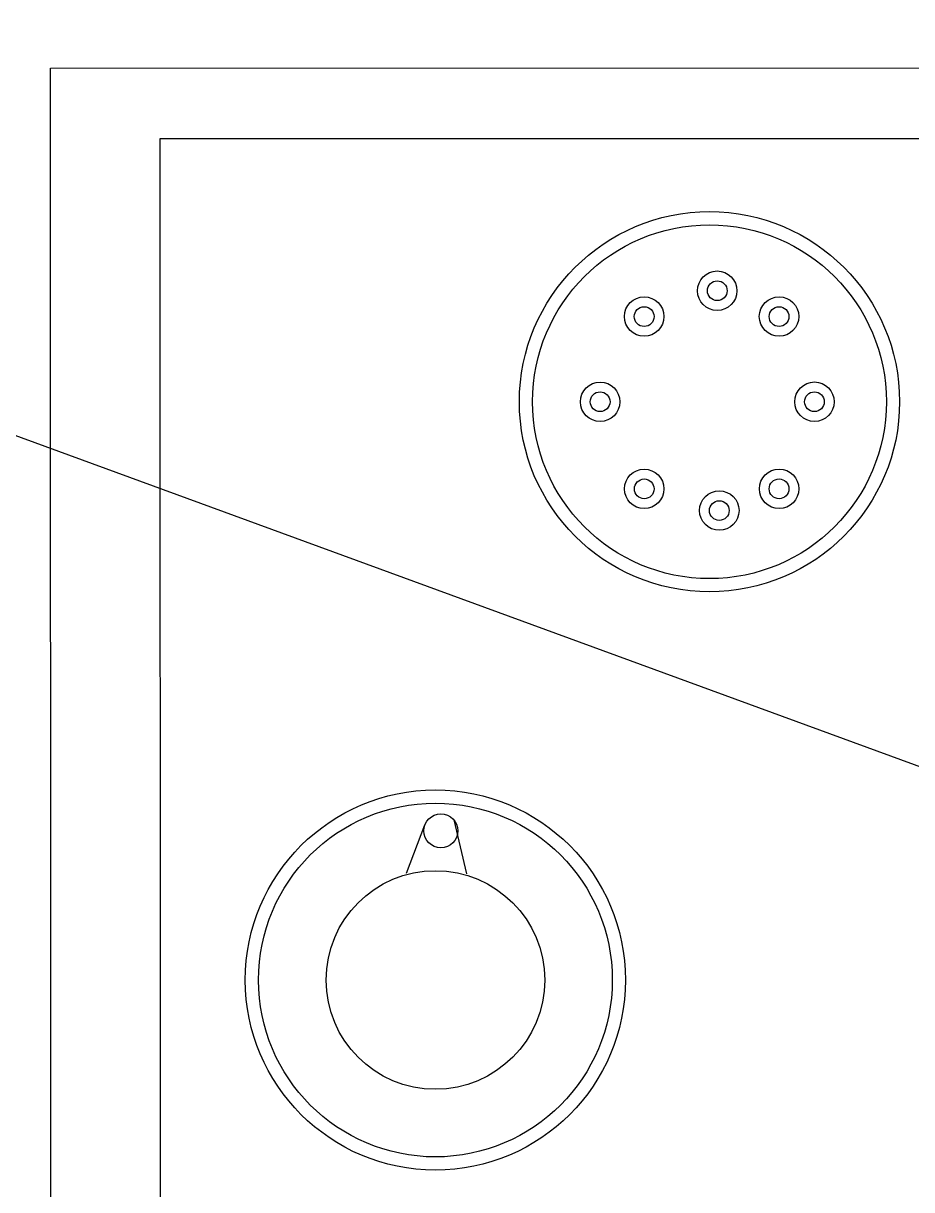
# Model space of a CAD drawing. Header units: inches. Extents: x 567429 to 582707, y 126347 to 133675.
# Drawn here: x 579104.51 to 579120.46, y 129191.54 to 129212.49 of the extents above; entities that cross this region are included whole.
import ezdxf

# ---------------------------------------------------------------- set-up
doc = ezdxf.new("R2010")
doc.units = ezdxf.units.IN
doc.header["$MEASUREMENT"] = 0
doc.layers.add('BORD', color=3, linetype='Continuous')
doc.layers.add('SOUND WIRE', color=4, linetype='Continuous')

# ---------------------------------------------------------------- blocks, each defined once
blk = doc.blocks.new('BOARD2')
at = {"layer": 'BORD'}
for p, q in [((-139.328, -20.554), (-103.725, -20.554)), ((-103.725, -20.554), (-103.725, -45.729)), ((-138.264, -22.634), (-105.061, -22.634)), ((-105.061, -22.634), (-105.061, -44.27))]:
    blk.add_line(p, q, dxfattribs=at)
at = {"layer": 'BORD', "color": 2}
for p, q in [((-118.994, -27.299), (-118.074, -27.65)), ((-117.98, -28.197), (-119.002, -28.439))]:
    blk.add_line(p, q, dxfattribs=at)
at = {"layer": 'BORD', "color": 30}
for centre, radius in [((-121.017, -27.847), 3.604), ((-121.017, -27.847), 3.354), ((-110.053, -33.045), 3.604), ((-110.053, -33.045), 3.354)]:
    blk.add_circle(centre, radius, dxfattribs=at)
at = {"layer": 'BORD', "color": 2}
for centre, radius in [((-121.017, -27.847), 2.072), ((-118.189, -27.951), 0.323), ((-110.053, -30.972), 0.374), ((-110.053, -30.972), 0.187), ((-111.705, -31.807), 0.374), ((-111.705, -31.807), 0.187), ((-108.439, -31.807), 0.374), ((-108.439, -31.807), 0.187), ((-112.117, -33.231), 0.374), ((-107.948, -33.193), 0.374), ((-112.117, -33.231), 0.187), ((-107.948, -33.193), 0.187), ((-111.705, -34.364), 0.374), ((-108.439, -34.364), 0.374), ((-111.705, -34.364), 0.187), ((-108.439, -34.364), 0.187), ((-110.053, -35.035), 0.374), ((-110.053, -35.035), 0.187)]:
    blk.add_circle(centre, radius, dxfattribs=at)

msp = doc.modelspace()

# ---------------------------------------------------------------- linework, layer by layer
at = {"layer": 'SOUND WIRE'}
msp.add_line((578730.585, 129341.887, 0), (579377.699, 129105.052, 0), dxfattribs=at)

# ---------------------------------------------------------------- block references
at = {"layer": 'BORD', "ltscale": 5, "xscale": 0.947301618010808, "yscale": 0.947301618010808, "zscale": 0.947301618010808, "rotation": 90.0091431634973}
msp.add_blockref('BOARD2', (579085.511, 129309.944), dxfattribs=at)

doc.saveas('drawing.dxf')
